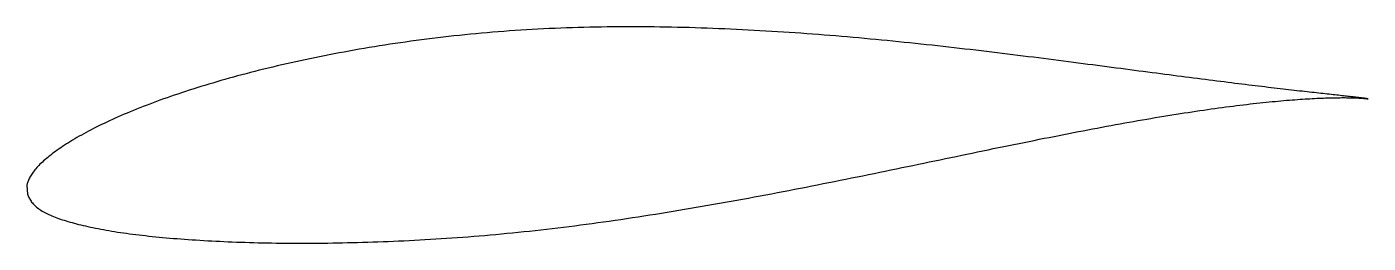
# Model space of a CAD drawing. Header units: metres. Extents: x -23.4 to 47.4, y -4.2 to 7.2.
import ezdxf

# ---------------------------------------------------------------- set-up
doc = ezdxf.new("R2010")
doc.units = ezdxf.units.M

msp = doc.modelspace()

# ---------------------------------------------------------------- linework, layer by layer
msp.add_lwpolyline([(47.435, 3.373), (47.434, 3.373), (47.43, 3.374), (47.423, 3.375), (47.413, 3.377), (47.401, 3.38), (47.386, 3.382), (47.368, 3.385), (47.347, 3.388), (47.324, 3.392), (47.298, 3.396), (47.269, 3.4), (47.238, 3.404), (47.204, 3.409), (47.167, 3.414), (47.128, 3.419), (47.085, 3.424), (47.04, 3.43), (46.993, 3.435), (46.942, 3.441), (46.889, 3.448), (46.834, 3.454), (46.775, 3.461), (46.714, 3.468), (46.65, 3.475), (46.584, 3.483), (46.515, 3.491), (46.443, 3.499), (46.369, 3.507), (46.292, 3.516), (46.212, 3.524), (46.13, 3.533), (46.045, 3.543), (45.957, 3.552), (45.867, 3.562), (45.774, 3.572), (45.679, 3.583), (45.581, 3.594), (45.48, 3.604), (45.377, 3.616), (45.271, 3.627), (45.163, 3.639), (45.052, 3.651), (44.939, 3.664), (44.823, 3.677), (44.704, 3.69), (44.583, 3.703), (44.46, 3.717), (44.334, 3.731), (44.205, 3.745), (44.074, 3.76), (43.941, 3.775), (43.805, 3.79), (43.666, 3.806), (43.525, 3.822), (43.382, 3.838), (43.236, 3.855), (43.088, 3.872), (42.938, 3.89), (42.785, 3.907), (42.629, 3.925), (42.472, 3.944), (42.312, 3.963), (42.149, 3.982), (41.984, 4.002), (41.817, 4.022), (41.648, 4.042), (41.476, 4.063), (41.302, 4.084), (41.126, 4.105), (40.947, 4.127), (40.767, 4.149), (40.583, 4.172), (40.398, 4.195), (40.211, 4.218), (40.021, 4.242), (39.829, 4.266), (39.636, 4.29), (39.439, 4.315), (39.241, 4.34), (39.041, 4.365), (38.838, 4.391), (38.634, 4.417), (38.427, 4.443), (38.219, 4.47), (38.008, 4.497), (37.795, 4.525), (37.581, 4.552), (37.364, 4.58), (37.145, 4.608), (36.925, 4.637), (36.702, 4.666), (36.478, 4.695), (36.251, 4.725), (36.023, 4.754), (35.793, 4.784), (35.561, 4.815), (35.327, 4.845), (35.091, 4.876), (34.854, 4.907), (34.615, 4.939), (34.374, 4.97), (34.131, 5.002), (33.887, 5.034), (33.641, 5.066), (33.393, 5.099), (33.143, 5.132), (32.892, 5.165), (32.64, 5.198), (32.385, 5.231), (32.129, 5.264), (31.872, 5.298), (31.613, 5.331), (31.352, 5.365), (31.09, 5.399), (30.827, 5.433), (30.562, 5.466), (30.295, 5.5), (30.027, 5.535), (29.758, 5.569), (29.487, 5.603), (29.216, 5.637), (28.942, 5.671), (28.668, 5.705), (28.392, 5.739), (28.114, 5.773), (27.836, 5.807), (27.556, 5.841), (27.276, 5.874), (26.994, 5.908), (26.71, 5.942), (26.426, 5.975), (26.14, 6.008), (25.854, 6.041), (25.566, 6.074), (25.278, 6.107), (24.988, 6.139), (24.697, 6.171), (24.406, 6.203), (24.113, 6.235), (23.82, 6.267), (23.525, 6.298), (23.23, 6.329), (22.934, 6.359), (22.637, 6.389), (22.339, 6.419), (22.04, 6.449), (21.741, 6.478), (21.441, 6.507), (21.14, 6.535), (20.838, 6.563), (20.536, 6.591), (20.233, 6.618), (19.93, 6.644), (19.626, 6.67), (19.321, 6.696), (19.016, 6.721), (18.71, 6.745), (18.404, 6.769), (18.097, 6.793), (17.79, 6.815), (17.483, 6.838), (17.175, 6.859), (16.866, 6.881), (16.558, 6.901), (16.248, 6.921), (15.939, 6.94), (15.63, 6.959), (15.32, 6.976), (15.009, 6.994), (14.699, 7.01), (14.389, 7.026), (14.078, 7.041), (13.767, 7.056), (13.456, 7.07), (13.145, 7.082), (12.834, 7.095), (12.523, 7.106), (12.212, 7.117), (11.9, 7.127), (11.589, 7.136), (11.278, 7.144), (10.967, 7.151), (10.656, 7.158), (10.346, 7.164), (10.035, 7.169), (9.725, 7.173), (9.414, 7.176), (9.104, 7.178), (8.795, 7.179), (8.485, 7.18), (8.176, 7.179), (7.867, 7.178), (7.559, 7.175), (7.251, 7.172), (6.943, 7.167), (6.636, 7.162), (6.329, 7.156), (6.023, 7.149), (5.717, 7.14), (5.412, 7.131), (5.107, 7.121), (4.803, 7.109), (4.499, 7.097), (4.196, 7.084), (3.893, 7.069), (3.592, 7.054), (3.291, 7.037), (2.99, 7.019), (2.691, 7.001), (2.392, 6.981), (2.094, 6.96), (1.797, 6.939), (1.5, 6.916), (1.204, 6.892), (0.91, 6.868), (0.616, 6.842), (0.323, 6.815), (0.031, 6.787), (-0.26, 6.758), (-0.55, 6.729), (-0.839, 6.698), (-1.127, 6.666), (-1.415, 6.633), (-1.7, 6.6), (-1.985, 6.565), (-2.269, 6.529), (-2.552, 6.493), (-2.833, 6.456), (-3.114, 6.417), (-3.393, 6.378), (-3.671, 6.339), (-3.948, 6.298), (-4.223, 6.256), (-4.497, 6.214), (-4.77, 6.171), (-5.042, 6.127), (-5.312, 6.083), (-5.581, 6.037), (-5.849, 5.991), (-6.115, 5.945), (-6.38, 5.897), (-6.643, 5.849), (-6.905, 5.801), (-7.166, 5.752), (-7.425, 5.702), (-7.682, 5.651), (-7.938, 5.6), (-8.193, 5.548), (-8.446, 5.496), (-8.697, 5.443), (-8.947, 5.39), (-9.195, 5.336), (-9.442, 5.281), (-9.686, 5.225), (-9.93, 5.17), (-10.171, 5.113), (-10.411, 5.057), (-10.649, 4.999), (-10.885, 4.941), (-11.12, 4.883), (-11.353, 4.824), (-11.584, 4.765), (-11.813, 4.705), (-12.04, 4.645), (-12.266, 4.584), (-12.489, 4.523), (-12.711, 4.462), (-12.931, 4.4), (-13.149, 4.337), (-13.365, 4.275), (-13.579, 4.212), (-13.791, 4.149), (-14.001, 4.085), (-14.21, 4.021), (-14.416, 3.957), (-14.62, 3.893), (-14.822, 3.828), (-15.022, 3.763), (-15.22, 3.697), (-15.416, 3.632), (-15.61, 3.566), (-15.802, 3.5), (-15.991, 3.434), (-16.179, 3.368), (-16.364, 3.301), (-16.547, 3.234), (-16.728, 3.167), (-16.907, 3.1), (-17.084, 3.033), (-17.258, 2.965), (-17.43, 2.898), (-17.6, 2.83), (-17.768, 2.763), (-17.933, 2.695), (-18.097, 2.627), (-18.257, 2.559), (-18.416, 2.491), (-18.572, 2.423), (-18.726, 2.355), (-18.878, 2.286), (-19.027, 2.218), (-19.174, 2.15), (-19.318, 2.081), (-19.46, 2.013), (-19.6, 1.945), (-19.737, 1.876), (-19.872, 1.808), (-20.005, 1.739), (-20.135, 1.671), (-20.262, 1.602), (-20.387, 1.534), (-20.51, 1.466), (-20.63, 1.397), (-20.748, 1.329), (-20.863, 1.262), (-20.976, 1.194), (-21.086, 1.126), (-21.194, 1.059), (-21.299, 0.993), (-21.402, 0.926), (-21.502, 0.86), (-21.6, 0.794), (-21.695, 0.729), (-21.788, 0.664), (-21.878, 0.6), (-21.965, 0.536), (-22.05, 0.472), (-22.133, 0.409), (-22.212, 0.347), (-22.29, 0.284), (-22.364, 0.223), (-22.436, 0.161), (-22.506, 0.1), (-22.573, 0.04), (-22.637, -0.02), (-22.699, -0.08), (-22.758, -0.14), (-22.814, -0.199), (-22.868, -0.257), (-22.919, -0.316), (-22.967, -0.374), (-23.013, -0.431), (-23.056, -0.488), (-23.097, -0.545), (-23.135, -0.601), (-23.17, -0.656), (-23.202, -0.711), (-23.232, -0.765), (-23.26, -0.817), (-23.285, -0.869), (-23.307, -0.919), (-23.326, -0.968), (-23.343, -1.015), (-23.358, -1.059), (-23.37, -1.1), (-23.379, -1.137), (-23.386, -1.168), (-23.391, -1.193), (-23.394, -1.209), (-23.364, -1.661), (-23.362, -1.665), (-23.357, -1.675), (-23.349, -1.692), (-23.338, -1.717), (-23.323, -1.752), (-23.306, -1.792), (-23.285, -1.835), (-23.261, -1.881), (-23.235, -1.929), (-23.206, -1.976), (-23.174, -2.024), (-23.14, -2.072), (-23.102, -2.119), (-23.063, -2.165), (-23.02, -2.211), (-22.975, -2.256), (-22.927, -2.301), (-22.877, -2.344), (-22.824, -2.387), (-22.768, -2.429), (-22.71, -2.47), (-22.65, -2.511), (-22.586, -2.551), (-22.52, -2.59), (-22.452, -2.628), (-22.38, -2.666), (-22.307, -2.702), (-22.23, -2.738), (-22.151, -2.774), (-22.07, -2.809), (-21.986, -2.843), (-21.899, -2.877), (-21.81, -2.91), (-21.718, -2.942), (-21.624, -2.975), (-21.527, -3.007), (-21.427, -3.038), (-21.325, -3.069), (-21.221, -3.101), (-21.113, -3.131), (-21.004, -3.162), (-20.892, -3.192), (-20.777, -3.222), (-20.66, -3.252), (-20.54, -3.281), (-20.418, -3.31), (-20.293, -3.339), (-20.166, -3.368), (-20.037, -3.396), (-19.905, -3.424), (-19.77, -3.451), (-19.634, -3.478), (-19.494, -3.505), (-19.353, -3.531), (-19.209, -3.557), (-19.062, -3.583), (-18.914, -3.607), (-18.763, -3.632), (-18.609, -3.656), (-18.454, -3.679), (-18.296, -3.702), (-18.135, -3.724), (-17.973, -3.746), (-17.808, -3.768), (-17.64, -3.789), (-17.471, -3.809), (-17.299, -3.83), (-17.125, -3.849), (-16.949, -3.869), (-16.771, -3.888), (-16.591, -3.906), (-16.408, -3.924), (-16.223, -3.941), (-16.036, -3.958), (-15.847, -3.975), (-15.656, -3.991), (-15.462, -4.007), (-15.267, -4.022), (-15.069, -4.037), (-14.87, -4.051), (-14.668, -4.065), (-14.465, -4.078), (-14.259, -4.091), (-14.051, -4.103), (-13.842, -4.115), (-13.63, -4.127), (-13.417, -4.138), (-13.201, -4.148), (-12.984, -4.158), (-12.765, -4.168), (-12.544, -4.177), (-12.321, -4.185), (-12.096, -4.193), (-11.869, -4.2), (-11.641, -4.207), (-11.41, -4.214), (-11.178, -4.22), (-10.945, -4.225), (-10.709, -4.23), (-10.472, -4.234), (-10.233, -4.237), (-9.992, -4.24), (-9.75, -4.242), (-9.506, -4.244), (-9.26, -4.246), (-9.013, -4.246), (-8.764, -4.246), (-8.514, -4.246), (-8.262, -4.244), (-8.009, -4.243), (-7.754, -4.24), (-7.497, -4.237), (-7.239, -4.233), (-6.98, -4.229), (-6.719, -4.224), (-6.457, -4.219), (-6.193, -4.212), (-5.929, -4.205), (-5.662, -4.198), (-5.395, -4.19), (-5.126, -4.181), (-4.855, -4.172), (-4.584, -4.162), (-4.311, -4.151), (-4.037, -4.14), (-3.762, -4.128), (-3.486, -4.115), (-3.208, -4.102), (-2.93, -4.088), (-2.65, -4.073), (-2.369, -4.057), (-2.087, -4.04), (-1.804, -4.023), (-1.52, -4.005), (-1.235, -3.987), (-0.949, -3.967), (-0.662, -3.947), (-0.374, -3.926), (-0.086, -3.903), (0.204, -3.881), (0.495, -3.857), (0.786, -3.832), (1.078, -3.807), (1.371, -3.78), (1.665, -3.753), (1.959, -3.725), (2.255, -3.697), (2.551, -3.667), (2.847, -3.636), (3.145, -3.604), (3.442, -3.572), (3.741, -3.539), (4.04, -3.505), (4.34, -3.47), (4.64, -3.435), (4.941, -3.398), (5.242, -3.361), (5.544, -3.322), (5.846, -3.283), (6.149, -3.244), (6.452, -3.203), (6.756, -3.162), (7.06, -3.119), (7.364, -3.077), (7.668, -3.033), (7.973, -2.988), (8.278, -2.943), (8.584, -2.898), (8.889, -2.851), (9.195, -2.804), (9.501, -2.757), (9.807, -2.708), (10.114, -2.659), (10.42, -2.61), (10.727, -2.56), (11.033, -2.509), (11.34, -2.457), (11.647, -2.405), (11.953, -2.353), (12.26, -2.3), (12.567, -2.247), (12.873, -2.193), (13.18, -2.139), (13.486, -2.084), (13.793, -2.029), (14.099, -1.973), (14.405, -1.917), (14.711, -1.861), (15.016, -1.804), (15.322, -1.747), (15.627, -1.69), (15.932, -1.632), (16.236, -1.574), (16.54, -1.516), (16.844, -1.458), (17.148, -1.399), (17.451, -1.34), (17.753, -1.281), (18.056, -1.221), (18.357, -1.162), (18.659, -1.103), (18.959, -1.043), (19.26, -0.983), (19.559, -0.922), (19.859, -0.862), (20.157, -0.802), (20.455, -0.742), (20.752, -0.681), (21.049, -0.62), (21.345, -0.56), (21.64, -0.499), (21.935, -0.439), (22.228, -0.378), (22.521, -0.317), (22.814, -0.257), (23.105, -0.197), (23.395, -0.136), (23.685, -0.076), (23.974, -0.016), (24.262, 0.044), (24.549, 0.104), (24.835, 0.163), (25.12, 0.222), (25.405, 0.281), (25.688, 0.34), (25.97, 0.399), (26.251, 0.457), (26.531, 0.515), (26.81, 0.573), (27.088, 0.631), (27.365, 0.688), (27.64, 0.745), (27.915, 0.801), (28.188, 0.857), (28.46, 0.913), (28.731, 0.968), (29, 1.023), (29.269, 1.078), (29.536, 1.132), (29.802, 1.185), (30.066, 1.239), (30.329, 1.291), (30.591, 1.343), (30.851, 1.395), (31.11, 1.446), (31.368, 1.497), (31.624, 1.547), (31.878, 1.597), (32.131, 1.646), (32.383, 1.694), (32.633, 1.742), (32.882, 1.789), (33.129, 1.836), (33.374, 1.882), (33.618, 1.927), (33.861, 1.972), (34.101, 2.016), (34.34, 2.059), (34.578, 2.102), (34.814, 2.144), (35.048, 2.186), (35.28, 2.227), (35.51, 2.267), (35.739, 2.306), (35.966, 2.345), (36.192, 2.383), (36.415, 2.42), (36.637, 2.457), (36.857, 2.493), (37.075, 2.528), (37.291, 2.563), (37.505, 2.596), (37.717, 2.63), (37.928, 2.662), (38.136, 2.694), (38.343, 2.725), (38.547, 2.755), (38.75, 2.785), (38.951, 2.814), (39.149, 2.842), (39.346, 2.869), (39.54, 2.896), (39.733, 2.922), (39.923, 2.947), (40.112, 2.972), (40.298, 2.996), (40.482, 3.019), (40.664, 3.042), (40.844, 3.064), (41.021, 3.085), (41.197, 3.105), (41.37, 3.125), (41.541, 3.144), (41.71, 3.163), (41.877, 3.18), (42.041, 3.197), (42.204, 3.214), (42.364, 3.229), (42.521, 3.244), (42.677, 3.259), (42.83, 3.273), (42.981, 3.286), (43.129, 3.298), (43.275, 3.31), (43.419, 3.321), (43.56, 3.332), (43.699, 3.342), (43.836, 3.352), (43.97, 3.361), (44.102, 3.369), (44.231, 3.377), (44.358, 3.385), (44.483, 3.391), (44.605, 3.398), (44.725, 3.404), (44.842, 3.409), (44.957, 3.414), (45.069, 3.418), (45.179, 3.422), (45.286, 3.426), (45.391, 3.428), (45.493, 3.431), (45.592, 3.433), (45.689, 3.435), (45.784, 3.437), (45.876, 3.438), (45.965, 3.438), (46.052, 3.439), (46.137, 3.439), (46.218, 3.439), (46.297, 3.438), (46.374, 3.437), (46.448, 3.436), (46.519, 3.435), (46.588, 3.433), (46.654, 3.431), (46.717, 3.429), (46.778, 3.427), (46.836, 3.425), (46.891, 3.422), (46.944, 3.42), (46.994, 3.417), (47.041, 3.414), (47.086, 3.411), (47.128, 3.408), (47.168, 3.405), (47.204, 3.402), (47.238, 3.399), (47.27, 3.396), (47.298, 3.392), (47.324, 3.39), (47.348, 3.387), (47.368, 3.384), (47.386, 3.382), (47.401, 3.379), (47.413, 3.377), (47.423, 3.375), (47.43, 3.374), (47.434, 3.373), (47.435, 3.373)], close=True)

doc.saveas('drawing.dxf')
